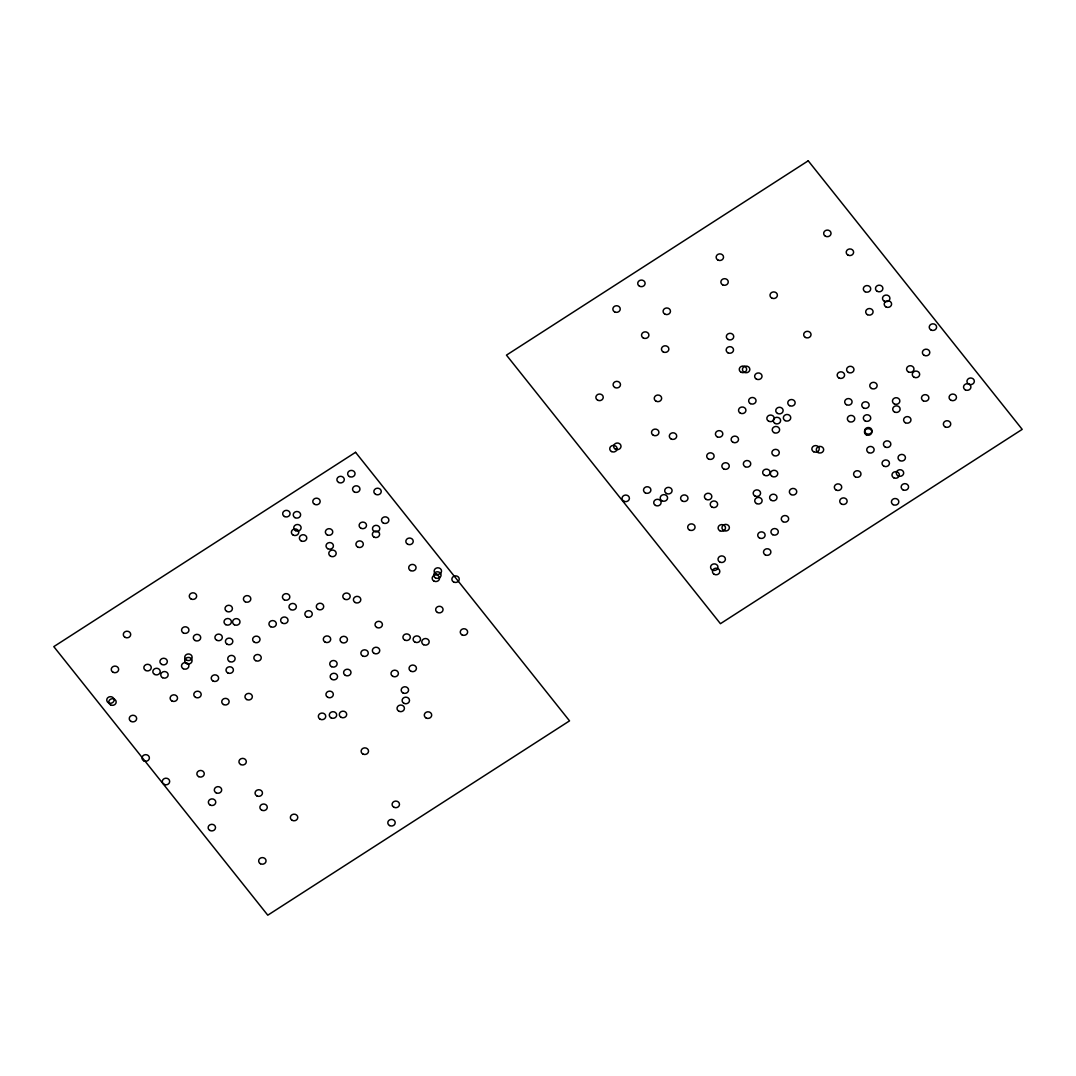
<?xml version="1.0" encoding="UTF-8"?>
<svg xmlns="http://www.w3.org/2000/svg" width="1076" height="1076" viewBox="0 0 1076 1076"><rect width="100%" height="100%" fill="white"/><g stroke="black" fill="none" stroke-linecap="round" stroke-linejoin="round"><path stroke-width="1.5" d="M355.564 452.31L53.8 646.636L267.776 915.192L569.54 720.866L355.564 452.31M808.224 160.808L506.46 355.134L720.436 623.69L1022.2 429.364L808.224 160.808M813.617 451.732A3.699 3.309 -2.5 0 0 819.253 448.934A3.699 3.309 -2.5 0 0 813.792 445.989A3.699 3.309 -2.5 0 0 813.617 451.732M643.287 337.985A3.699 3.309 -2.5 0 0 648.922 335.201A3.699 3.309 -2.5 0 0 643.461 332.255A3.699 3.309 -2.5 0 0 643.287 337.985M656.024 401.187A3.699 3.309 -2.5 0 0 661.659 398.402A3.699 3.309 -2.5 0 0 656.185 395.443A3.699 3.309 -2.5 0 0 656.024 401.187M614.625 311.892A3.699 3.309 -2.5 0 0 620.247 309.094A3.699 3.309 -2.5 0 0 614.786 306.149A3.699 3.309 -2.5 0 0 614.625 311.892M914.035 377.219A3.699 3.309 -2.5 0 0 919.671 374.435A3.699 3.309 -2.5 0 0 914.197 371.489A3.699 3.309 -2.5 0 0 914.035 377.219M744.215 372.269A3.699 3.309 -2.5 0 0 749.851 369.485A3.699 3.309 -2.5 0 0 744.377 366.526A3.699 3.309 -2.5 0 0 744.215 372.269M863.53 407.939A3.699 3.309 -2.5 0 0 869.152 405.154A3.699 3.309 -2.5 0 0 863.692 402.195A3.699 3.309 -2.5 0 0 863.53 407.939M883.813 466.137A3.699 3.309 -2.5 0 0 889.448 463.339A3.699 3.309 -2.5 0 0 883.974 460.394A3.699 3.309 -2.5 0 0 883.813 466.137M750.416 403.635A3.699 3.309 -2.5 0 0 756.051 400.837A3.699 3.309 -2.5 0 0 750.591 397.891A3.699 3.309 -2.5 0 0 750.416 403.635M623.798 501.187A3.699 3.309 -2.5 0 0 629.42 498.403A3.699 3.309 -2.5 0 0 623.959 495.458A3.699 3.309 -2.5 0 0 623.798 501.187M771.384 500.367A3.699 3.309 -2.5 0 0 777.02 497.569A3.699 3.309 -2.5 0 0 771.546 494.624A3.699 3.309 -2.5 0 0 771.384 500.367M773.644 455.498A3.699 3.309 -2.5 0 0 779.28 452.714A3.699 3.309 -2.5 0 0 773.819 449.755A3.699 3.309 -2.5 0 0 773.644 455.498M894.223 403.863A3.699 3.309 -2.5 0 0 899.859 401.066A3.699 3.309 -2.5 0 0 894.385 398.12A3.699 3.309 -2.5 0 0 894.223 403.863M905.346 422.733A3.699 3.309 -2.5 0 0 910.982 419.949A3.699 3.309 -2.5 0 0 905.521 417.004A3.699 3.309 -2.5 0 0 905.346 422.733M756.495 503.555A3.699 3.309 -2.5 0 0 762.131 500.757A3.699 3.309 -2.5 0 0 756.67 497.811A3.699 3.309 -2.5 0 0 756.495 503.555M893.726 477.784A3.699 3.309 -2.5 0 0 899.361 475A3.699 3.309 -2.5 0 0 893.9 472.055A3.699 3.309 -2.5 0 0 893.726 477.784M865.104 420.904A3.699 3.309 -2.5 0 0 870.74 418.12A3.699 3.309 -2.5 0 0 865.265 415.161A3.699 3.309 -2.5 0 0 865.104 420.904M719.777 562.049A3.699 3.309 -2.5 0 0 725.399 559.264A3.699 3.309 -2.5 0 0 719.938 556.319A3.699 3.309 -2.5 0 0 719.777 562.049M846.449 404.71A3.699 3.309 -2.5 0 0 852.084 401.926A3.699 3.309 -2.5 0 0 846.61 398.981A3.699 3.309 -2.5 0 0 846.449 404.71M756.415 379.102A3.699 3.309 -2.5 0 0 762.037 376.304A3.699 3.309 -2.5 0 0 756.576 373.359A3.699 3.309 -2.5 0 0 756.415 379.102M791.129 494.583A3.699 3.309 -2.5 0 0 796.751 491.799A3.699 3.309 -2.5 0 0 791.29 488.84A3.699 3.309 -2.5 0 0 791.129 494.583M825.427 236.222A3.699 3.309 -2.5 0 0 831.049 233.438A3.699 3.309 -2.5 0 0 825.588 230.493A3.699 3.309 -2.5 0 0 825.427 236.222M950.848 400.218A3.699 3.309 -2.5 0 0 956.47 397.434A3.699 3.309 -2.5 0 0 951.009 394.475A3.699 3.309 -2.5 0 0 950.848 400.218M865.091 291.731A3.699 3.309 -2.5 0 0 870.726 288.933A3.699 3.309 -2.5 0 0 865.252 285.987A3.699 3.309 -2.5 0 0 865.091 291.731M611.491 451.543A3.699 3.309 -2.5 0 0 617.113 448.759A3.699 3.309 -2.5 0 0 611.652 445.814A3.699 3.309 -2.5 0 0 611.491 451.543M663.233 351.946A3.699 3.309 -2.5 0 0 668.869 349.162A3.699 3.309 -2.5 0 0 663.394 346.203A3.699 3.309 -2.5 0 0 663.233 351.946M855.353 476.87A3.699 3.309 -2.5 0 0 860.988 474.072A3.699 3.309 -2.5 0 0 855.528 471.127A3.699 3.309 -2.5 0 0 855.353 476.87M923.262 400.797A3.699 3.309 -2.5 0 0 928.884 397.999A3.699 3.309 -2.5 0 0 923.423 395.053A3.699 3.309 -2.5 0 0 923.262 400.797M847.982 255.093A3.699 3.309 -2.5 0 0 853.618 252.309A3.699 3.309 -2.5 0 0 848.157 249.35A3.699 3.309 -2.5 0 0 847.982 255.093M614.867 387.495A3.699 3.309 -2.5 0 0 620.489 384.71A3.699 3.309 -2.5 0 0 615.028 381.751A3.699 3.309 -2.5 0 0 614.867 387.495M712.339 570.024A3.699 3.309 -2.5 0 0 717.974 567.227A3.699 3.309 -2.5 0 0 712.514 564.281A3.699 3.309 -2.5 0 0 712.339 570.024M838.944 377.972A3.699 3.309 -2.5 0 0 844.579 375.188A3.699 3.309 -2.5 0 0 839.105 372.229A3.699 3.309 -2.5 0 0 838.944 377.972M871.533 388.476A3.699 3.309 -2.5 0 0 877.155 385.692A3.699 3.309 -2.5 0 0 871.695 382.733A3.699 3.309 -2.5 0 0 871.533 388.476M689.434 530.011A3.699 3.309 -2.5 0 0 695.069 527.227A3.699 3.309 -2.5 0 0 689.608 524.281A3.699 3.309 -2.5 0 0 689.434 530.011M723.623 468.894A3.699 3.309 -2.5 0 0 729.259 466.11A3.699 3.309 -2.5 0 0 723.785 463.151A3.699 3.309 -2.5 0 0 723.623 468.894M639.494 286.216A3.699 3.309 -2.5 0 0 645.116 283.418A3.699 3.309 -2.5 0 0 639.655 280.473A3.699 3.309 -2.5 0 0 639.494 286.216M719.857 530.75A3.699 3.309 -2.5 0 0 725.493 527.953A3.699 3.309 -2.5 0 0 720.032 525.007A3.699 3.309 -2.5 0 0 719.857 530.75M759.495 538.013A3.699 3.309 -2.5 0 0 765.117 535.229A3.699 3.309 -2.5 0 0 759.656 532.27A3.699 3.309 -2.5 0 0 759.495 538.013M745.117 466.688A3.699 3.309 -2.5 0 0 750.752 463.904A3.699 3.309 -2.5 0 0 745.278 460.945A3.699 3.309 -2.5 0 0 745.117 466.688M789.528 405.652A3.699 3.309 -2.5 0 0 795.151 402.868A3.699 3.309 -2.5 0 0 789.69 399.922A3.699 3.309 -2.5 0 0 789.528 405.652M664.86 314.125A3.699 3.309 -2.5 0 0 670.482 311.327A3.699 3.309 -2.5 0 0 665.022 308.382A3.699 3.309 -2.5 0 0 664.86 314.125M682.359 501.066A3.699 3.309 -2.5 0 0 687.994 498.282A3.699 3.309 -2.5 0 0 682.534 495.337A3.699 3.309 -2.5 0 0 682.359 501.066M885.978 306.929A3.699 3.309 -2.5 0 0 891.6 304.131A3.699 3.309 -2.5 0 0 886.14 301.186A3.699 3.309 -2.5 0 0 885.978 306.929M775.002 423.446A3.699 3.309 -2.5 0 0 780.625 420.662A3.699 3.309 -2.5 0 0 775.164 417.703A3.699 3.309 -2.5 0 0 775.002 423.446M727.914 352.793A3.699 3.309 -2.5 0 0 733.536 350.009A3.699 3.309 -2.5 0 0 728.075 347.064A3.699 3.309 -2.5 0 0 727.914 352.793M653.293 435.255A3.699 3.309 -2.5 0 0 658.929 432.458A3.699 3.309 -2.5 0 0 653.455 429.512A3.699 3.309 -2.5 0 0 653.293 435.255M708.479 458.968A3.699 3.309 -2.5 0 0 714.114 456.184A3.699 3.309 -2.5 0 0 708.64 453.225A3.699 3.309 -2.5 0 0 708.479 458.968M866.382 433.668A3.699 3.309 -2.5 0 0 872.017 430.871A3.699 3.309 -2.5 0 0 866.543 427.925A3.699 3.309 -2.5 0 0 866.382 433.668M818.056 452.552A3.699 3.309 -2.5 0 0 823.678 449.768A3.699 3.309 -2.5 0 0 818.217 446.809A3.699 3.309 -2.5 0 0 818.056 452.552M706.192 499.412A3.699 3.309 -2.5 0 0 711.828 496.628A3.699 3.309 -2.5 0 0 706.367 493.669A3.699 3.309 -2.5 0 0 706.192 499.412M655.486 505.424A3.699 3.309 -2.5 0 0 661.108 502.64A3.699 3.309 -2.5 0 0 655.647 499.694A3.699 3.309 -2.5 0 0 655.486 505.424M785.117 420.622A3.699 3.309 -2.5 0 0 790.752 417.824A3.699 3.309 -2.5 0 0 785.292 414.879A3.699 3.309 -2.5 0 0 785.117 420.622M772.138 476.439A3.699 3.309 -2.5 0 0 777.773 473.642A3.699 3.309 -2.5 0 0 772.312 470.696A3.699 3.309 -2.5 0 0 772.138 476.439M894.492 411.987A3.699 3.309 -2.5 0 0 900.128 409.189A3.699 3.309 -2.5 0 0 894.667 406.244A3.699 3.309 -2.5 0 0 894.492 411.987M867.458 314.676A3.699 3.309 -2.5 0 0 873.093 311.892A3.699 3.309 -2.5 0 0 867.633 308.933A3.699 3.309 -2.5 0 0 867.458 314.676M924.163 355.336A3.699 3.309 -2.5 0 0 929.798 352.538A3.699 3.309 -2.5 0 0 924.324 349.592A3.699 3.309 -2.5 0 0 924.163 355.336M732.89 442.263A3.699 3.309 -2.5 0 0 738.526 439.465A3.699 3.309 -2.5 0 0 733.065 436.52A3.699 3.309 -2.5 0 0 732.89 442.263M836.106 490.037A3.699 3.309 -2.5 0 0 841.728 487.24A3.699 3.309 -2.5 0 0 836.267 484.294A3.699 3.309 -2.5 0 0 836.106 490.037M968.723 384.145A3.699 3.309 -2.5 0 0 974.345 381.361A3.699 3.309 -2.5 0 0 968.884 378.402A3.699 3.309 -2.5 0 0 968.723 384.145M898.057 475.848A3.699 3.309 -2.5 0 0 903.692 473.063A3.699 3.309 -2.5 0 0 898.218 470.118A3.699 3.309 -2.5 0 0 898.057 475.848M930.982 329.969A3.699 3.309 -2.5 0 0 936.618 327.185A3.699 3.309 -2.5 0 0 931.157 324.239A3.699 3.309 -2.5 0 0 930.982 329.969M908.346 371.879A3.699 3.309 -2.5 0 0 913.981 369.081A3.699 3.309 -2.5 0 0 908.507 366.136A3.699 3.309 -2.5 0 0 908.346 371.879M717.194 436.789A3.699 3.309 -2.5 0 0 722.816 433.991A3.699 3.309 -2.5 0 0 717.356 431.046A3.699 3.309 -2.5 0 0 717.194 436.789M848.372 372.444A3.699 3.309 -2.5 0 0 853.994 369.646A3.699 3.309 -2.5 0 0 848.534 366.701A3.699 3.309 -2.5 0 0 848.372 372.444M722.628 284.831A3.699 3.309 -2.5 0 0 728.264 282.033A3.699 3.309 -2.5 0 0 722.803 279.087A3.699 3.309 -2.5 0 0 722.628 284.831M893.188 504.671A3.699 3.309 -2.5 0 0 898.823 501.873A3.699 3.309 -2.5 0 0 893.349 498.928A3.699 3.309 -2.5 0 0 893.188 504.671M772.689 534.691A3.699 3.309 -2.5 0 0 778.311 531.907A3.699 3.309 -2.5 0 0 772.85 528.962A3.699 3.309 -2.5 0 0 772.689 534.691M728.116 339.465A3.699 3.309 -2.5 0 0 733.738 336.667A3.699 3.309 -2.5 0 0 728.277 333.721A3.699 3.309 -2.5 0 0 728.116 339.465M768.614 421.187A3.699 3.309 -2.5 0 0 774.236 418.403A3.699 3.309 -2.5 0 0 768.775 415.457A3.699 3.309 -2.5 0 0 768.614 421.187M666.474 493.507A3.699 3.309 -2.5 0 0 672.096 490.71A3.699 3.309 -2.5 0 0 666.636 487.764A3.699 3.309 -2.5 0 0 666.474 493.507M965.307 389.862A3.699 3.309 -2.5 0 0 970.929 387.078A3.699 3.309 -2.5 0 0 965.468 384.119A3.699 3.309 -2.5 0 0 965.307 389.862M805.426 337.447A3.699 3.309 -2.5 0 0 811.048 334.663A3.699 3.309 -2.5 0 0 805.588 331.717A3.699 3.309 -2.5 0 0 805.426 337.447M884.284 301.213A3.699 3.309 -2.5 0 0 889.919 298.415A3.699 3.309 -2.5 0 0 884.445 295.47A3.699 3.309 -2.5 0 0 884.284 301.213M740.315 413.144A3.699 3.309 -2.5 0 0 745.937 410.346A3.699 3.309 -2.5 0 0 740.476 407.4A3.699 3.309 -2.5 0 0 740.315 413.144M661.969 500.784A3.699 3.309 -2.5 0 0 667.591 498A3.699 3.309 -2.5 0 0 662.13 495.041A3.699 3.309 -2.5 0 0 661.969 500.784M754.962 496.036A3.699 3.309 -2.5 0 0 760.584 493.252A3.699 3.309 -2.5 0 0 755.123 490.293A3.699 3.309 -2.5 0 0 754.962 496.036M885.212 447.011A3.699 3.309 -2.5 0 0 890.847 444.227A3.699 3.309 -2.5 0 0 885.387 441.268A3.699 3.309 -2.5 0 0 885.212 447.011M773.994 432.619A3.699 3.309 -2.5 0 0 779.629 429.822A3.699 3.309 -2.5 0 0 774.155 426.876A3.699 3.309 -2.5 0 0 773.994 432.619M899.805 460.568A3.699 3.309 -2.5 0 0 905.441 457.771A3.699 3.309 -2.5 0 0 899.966 454.825A3.699 3.309 -2.5 0 0 899.805 460.568M671.088 438.941A3.699 3.309 -2.5 0 0 676.71 436.157A3.699 3.309 -2.5 0 0 671.249 433.198A3.699 3.309 -2.5 0 0 671.088 438.941M868.507 452.606A3.699 3.309 -2.5 0 0 874.142 449.808A3.699 3.309 -2.5 0 0 868.682 446.863A3.699 3.309 -2.5 0 0 868.507 452.606M771.761 298.065A3.699 3.309 -2.5 0 0 777.397 295.281A3.699 3.309 -2.5 0 0 771.936 292.322A3.699 3.309 -2.5 0 0 771.761 298.065M597.624 400.178A3.699 3.309 -2.5 0 0 603.246 397.394A3.699 3.309 -2.5 0 0 597.785 394.448A3.699 3.309 -2.5 0 0 597.624 400.178M723.745 530.535A3.699 3.309 -2.5 0 0 729.38 527.751A3.699 3.309 -2.5 0 0 723.906 524.792A3.699 3.309 -2.5 0 0 723.745 530.535M645.277 492.875A3.699 3.309 -2.5 0 0 650.899 490.091A3.699 3.309 -2.5 0 0 645.439 487.146A3.699 3.309 -2.5 0 0 645.277 492.875M849.139 421.563A3.699 3.309 -2.5 0 0 854.761 418.779A3.699 3.309 -2.5 0 0 849.3 415.82A3.699 3.309 -2.5 0 0 849.139 421.563M714.208 574.315A3.699 3.309 -2.5 0 0 719.831 571.531A3.699 3.309 -2.5 0 0 714.37 568.585A3.699 3.309 -2.5 0 0 714.208 574.315M615.391 449.176A3.699 3.309 -2.5 0 0 621.027 446.379A3.699 3.309 -2.5 0 0 615.566 443.433A3.699 3.309 -2.5 0 0 615.391 449.176M945.132 426.876A3.699 3.309 -2.5 0 0 950.754 424.092A3.699 3.309 -2.5 0 0 945.293 421.133A3.699 3.309 -2.5 0 0 945.132 426.876M777.518 413.426A3.699 3.309 -2.5 0 0 783.14 410.629A3.699 3.309 -2.5 0 0 777.679 407.683A3.699 3.309 -2.5 0 0 777.518 413.426M765.278 554.893A3.699 3.309 -2.5 0 0 770.9 552.109A3.699 3.309 -2.5 0 0 765.44 549.15A3.699 3.309 -2.5 0 0 765.278 554.893M841.499 504.039A3.699 3.309 -2.5 0 0 847.135 501.255A3.699 3.309 -2.5 0 0 841.674 498.296A3.699 3.309 -2.5 0 0 841.499 504.039M866.261 434.812A3.699 3.309 -2.5 0 0 871.883 432.027A3.699 3.309 -2.5 0 0 866.422 429.068A3.699 3.309 -2.5 0 0 866.261 434.812M783.032 521.699A3.699 3.309 -2.5 0 0 788.668 518.914A3.699 3.309 -2.5 0 0 783.193 515.955A3.699 3.309 -2.5 0 0 783.032 521.699M717.907 260.029A3.699 3.309 -2.5 0 0 723.543 257.231A3.699 3.309 -2.5 0 0 718.069 254.286A3.699 3.309 -2.5 0 0 717.907 260.029M712.003 507.132A3.699 3.309 -2.5 0 0 717.638 504.348A3.699 3.309 -2.5 0 0 712.164 501.389A3.699 3.309 -2.5 0 0 712.003 507.132M764.444 475.296A3.699 3.309 -2.5 0 0 770.08 472.512A3.699 3.309 -2.5 0 0 764.606 469.553A3.699 3.309 -2.5 0 0 764.444 475.296M877.249 291.327A3.699 3.309 -2.5 0 0 882.885 288.543A3.699 3.309 -2.5 0 0 877.411 285.597A3.699 3.309 -2.5 0 0 877.249 291.327M741.028 372.202A3.699 3.309 -2.5 0 0 746.65 369.404A3.699 3.309 -2.5 0 0 741.189 366.459A3.699 3.309 -2.5 0 0 741.028 372.202M902.939 489.809A3.699 3.309 -2.5 0 0 908.574 487.011A3.699 3.309 -2.5 0 0 903.1 484.065A3.699 3.309 -2.5 0 0 902.939 489.809M292.134 820.315A3.699 3.309 -2.5 0 0 297.77 817.531A3.699 3.309 -2.5 0 0 292.309 814.572A3.699 3.309 -2.5 0 0 292.134 820.315M362.894 754.02A3.699 3.309 -2.5 0 0 368.53 751.236A3.699 3.309 -2.5 0 0 363.056 748.277A3.699 3.309 -2.5 0 0 362.894 754.02M216.693 640.26A3.699 3.309 -2.5 0 0 222.315 637.463A3.699 3.309 -2.5 0 0 216.854 634.517A3.699 3.309 -2.5 0 0 216.693 640.26M293.156 535.081A3.699 3.309 -2.5 0 0 298.778 532.297A3.699 3.309 -2.5 0 0 293.318 529.338A3.699 3.309 -2.5 0 0 293.156 535.081M295.496 530.643A3.699 3.309 -2.5 0 0 301.119 527.859A3.699 3.309 -2.5 0 0 295.658 524.9A3.699 3.309 -2.5 0 0 295.496 530.643M318.092 609.393A3.699 3.309 -2.5 0 0 323.715 606.595A3.699 3.309 -2.5 0 0 318.254 603.649A3.699 3.309 -2.5 0 0 318.092 609.393M331.933 679.413A3.699 3.309 -2.5 0 0 337.555 676.629A3.699 3.309 -2.5 0 0 332.094 673.684A3.699 3.309 -2.5 0 0 331.933 679.413M260.432 863.746A3.699 3.309 -2.5 0 0 266.054 860.961A3.699 3.309 -2.5 0 0 260.594 858.002A3.699 3.309 -2.5 0 0 260.432 863.746M210.129 805.036A3.699 3.309 -2.5 0 0 215.765 802.239A3.699 3.309 -2.5 0 0 210.304 799.293A3.699 3.309 -2.5 0 0 210.129 805.036M338.671 482.465A3.699 3.309 -2.5 0 0 344.293 479.667A3.699 3.309 -2.5 0 0 338.832 476.722A3.699 3.309 -2.5 0 0 338.671 482.465M195.563 697.356A3.699 3.309 -2.5 0 0 201.199 694.571A3.699 3.309 -2.5 0 0 195.724 691.612A3.699 3.309 -2.5 0 0 195.563 697.356M330.561 556.225A3.699 3.309 -2.5 0 0 336.196 553.441A3.699 3.309 -2.5 0 0 330.722 550.482A3.699 3.309 -2.5 0 0 330.561 556.225M212.994 681A3.699 3.309 -2.5 0 0 218.63 678.203A3.699 3.309 -2.5 0 0 213.169 675.257A3.699 3.309 -2.5 0 0 212.994 681M403.89 703.314A3.699 3.309 -2.5 0 0 409.512 700.516A3.699 3.309 -2.5 0 0 404.051 697.571A3.699 3.309 -2.5 0 0 403.89 703.314M362.639 655.97A3.699 3.309 -2.5 0 0 368.261 653.172A3.699 3.309 -2.5 0 0 362.8 650.227A3.699 3.309 -2.5 0 0 362.639 655.97M226.794 611.424A3.699 3.309 -2.5 0 0 232.416 608.639A3.699 3.309 -2.5 0 0 226.955 605.68A3.699 3.309 -2.5 0 0 226.794 611.424M290.735 609.581A3.699 3.309 -2.5 0 0 296.371 606.797A3.699 3.309 -2.5 0 0 290.91 603.851A3.699 3.309 -2.5 0 0 290.735 609.581M229.497 661.552A3.699 3.309 -2.5 0 0 235.119 658.754A3.699 3.309 -2.5 0 0 229.659 655.809A3.699 3.309 -2.5 0 0 229.497 661.552M331.516 666.663A3.699 3.309 -2.5 0 0 337.138 663.879A3.699 3.309 -2.5 0 0 331.677 660.92A3.699 3.309 -2.5 0 0 331.516 666.663M389.566 825.561A3.699 3.309 -2.5 0 0 395.201 822.763A3.699 3.309 -2.5 0 0 389.727 819.818A3.699 3.309 -2.5 0 0 389.566 825.561M345.369 675.378A3.699 3.309 -2.5 0 0 351.005 672.594A3.699 3.309 -2.5 0 0 345.544 669.635A3.699 3.309 -2.5 0 0 345.369 675.378M404.697 640.059A3.699 3.309 -2.5 0 0 410.319 637.261A3.699 3.309 -2.5 0 0 404.858 634.315A3.699 3.309 -2.5 0 0 404.697 640.059M327.131 534.826A3.699 3.309 -2.5 0 0 332.766 532.028A3.699 3.309 -2.5 0 0 327.306 529.083A3.699 3.309 -2.5 0 0 327.131 534.826M341.818 642.48A3.699 3.309 -2.5 0 0 347.454 639.682A3.699 3.309 -2.5 0 0 341.98 636.736A3.699 3.309 -2.5 0 0 341.818 642.48M402.949 692.917A3.699 3.309 -2.5 0 0 408.571 690.12A3.699 3.309 -2.5 0 0 403.11 687.174A3.699 3.309 -2.5 0 0 402.949 692.917M110.546 704.874A3.699 3.309 -2.5 0 0 116.181 702.09A3.699 3.309 -2.5 0 0 110.707 699.131A3.699 3.309 -2.5 0 0 110.546 704.874M246.713 699.534A3.699 3.309 -2.5 0 0 252.349 696.75A3.699 3.309 -2.5 0 0 246.888 693.805A3.699 3.309 -2.5 0 0 246.713 699.534M183.27 668.721A3.699 3.309 -2.5 0 0 188.905 665.923A3.699 3.309 -2.5 0 0 183.445 662.977A3.699 3.309 -2.5 0 0 183.27 668.721M186.511 660.113A3.699 3.309 -2.5 0 0 192.133 657.315A3.699 3.309 -2.5 0 0 186.673 654.369A3.699 3.309 -2.5 0 0 186.511 660.113M327.79 548.72A3.699 3.309 -2.5 0 0 333.425 545.935A3.699 3.309 -2.5 0 0 327.951 542.976A3.699 3.309 -2.5 0 0 327.79 548.72M131.03 721.418A3.699 3.309 -2.5 0 0 136.652 718.62A3.699 3.309 -2.5 0 0 131.191 715.674A3.699 3.309 -2.5 0 0 131.03 721.418M223.499 704.524A3.699 3.309 -2.5 0 0 229.134 701.727A3.699 3.309 -2.5 0 0 223.674 698.781A3.699 3.309 -2.5 0 0 223.499 704.524M245.194 601.766A3.699 3.309 -2.5 0 0 250.829 598.982A3.699 3.309 -2.5 0 0 245.355 596.023A3.699 3.309 -2.5 0 0 245.194 601.766M375.632 494.355A3.699 3.309 -2.5 0 0 381.254 491.557A3.699 3.309 -2.5 0 0 375.793 488.612A3.699 3.309 -2.5 0 0 375.632 494.355M410.454 570.549A3.699 3.309 -2.5 0 0 416.076 567.765A3.699 3.309 -2.5 0 0 410.615 564.819A3.699 3.309 -2.5 0 0 410.454 570.549M234.366 624.766A3.699 3.309 -2.5 0 0 240.002 621.968A3.699 3.309 -2.5 0 0 234.528 619.023A3.699 3.309 -2.5 0 0 234.366 624.766M301.159 540.878A3.699 3.309 -2.5 0 0 306.794 538.094A3.699 3.309 -2.5 0 0 301.334 535.135A3.699 3.309 -2.5 0 0 301.159 540.878M191.03 598.955A3.699 3.309 -2.5 0 0 196.666 596.171A3.699 3.309 -2.5 0 0 191.192 593.226A3.699 3.309 -2.5 0 0 191.03 598.955M355.174 602.506A3.699 3.309 -2.5 0 0 360.81 599.722A3.699 3.309 -2.5 0 0 355.349 596.763A3.699 3.309 -2.5 0 0 355.174 602.506M435.915 573.938A3.699 3.309 -2.5 0 0 441.537 571.141A3.699 3.309 -2.5 0 0 436.076 568.195A3.699 3.309 -2.5 0 0 435.915 573.938M437.421 612.432A3.699 3.309 -2.5 0 0 443.056 609.648A3.699 3.309 -2.5 0 0 437.582 606.703A3.699 3.309 -2.5 0 0 437.421 612.432M255.617 660.637A3.699 3.309 -2.5 0 0 261.253 657.853A3.699 3.309 -2.5 0 0 255.779 654.907A3.699 3.309 -2.5 0 0 255.617 660.637M186.444 663.556A3.699 3.309 -2.5 0 0 192.079 660.772A3.699 3.309 -2.5 0 0 186.619 657.826A3.699 3.309 -2.5 0 0 186.444 663.556M331.058 717.853A3.699 3.309 -2.5 0 0 336.694 715.056A3.699 3.309 -2.5 0 0 331.22 712.11A3.699 3.309 -2.5 0 0 331.058 717.853M227.197 644.268A3.699 3.309 -2.5 0 0 232.833 641.471A3.699 3.309 -2.5 0 0 227.359 638.525A3.699 3.309 -2.5 0 0 227.197 644.268M183.324 632.93A3.699 3.309 -2.5 0 0 188.946 630.146A3.699 3.309 -2.5 0 0 183.485 627.2A3.699 3.309 -2.5 0 0 183.324 632.93M282.41 623.152A3.699 3.309 -2.5 0 0 288.032 620.368A3.699 3.309 -2.5 0 0 282.571 617.409A3.699 3.309 -2.5 0 0 282.41 623.152M349.418 476.56A3.699 3.309 -2.5 0 0 355.053 473.776A3.699 3.309 -2.5 0 0 349.579 470.817A3.699 3.309 -2.5 0 0 349.418 476.56M453.628 582.008A3.699 3.309 -2.5 0 0 459.25 579.224A3.699 3.309 -2.5 0 0 453.79 576.279A3.699 3.309 -2.5 0 0 453.628 582.008M294.999 517.65A3.699 3.309 -2.5 0 0 300.634 514.866A3.699 3.309 -2.5 0 0 295.16 511.92A3.699 3.309 -2.5 0 0 294.999 517.65M374.004 537.112A3.699 3.309 -2.5 0 0 379.626 534.328A3.699 3.309 -2.5 0 0 374.166 531.383A3.699 3.309 -2.5 0 1 374.34 525.747A3.699 3.309 -2.5 0 1 379.801 528.706A3.699 3.309 -2.5 0 1 374.179 531.49A3.699 3.309 -2.5 0 0 374.004 537.112M320.11 719.212A3.699 3.309 -2.5 0 0 325.746 716.414A3.699 3.309 -2.5 0 0 320.285 713.469A3.699 3.309 -2.5 0 0 320.11 719.212M374.125 653.388A3.699 3.309 -2.5 0 0 379.747 650.603A3.699 3.309 -2.5 0 0 374.287 647.658A3.699 3.309 -2.5 0 0 374.125 653.388M143.767 760.813A3.699 3.309 -2.5 0 0 149.389 758.029A3.699 3.309 -2.5 0 0 143.928 755.07A3.699 3.309 -2.5 0 0 143.767 760.813M164.063 784.35A3.699 3.309 -2.5 0 0 169.685 781.553A3.699 3.309 -2.5 0 0 164.224 778.607A3.699 3.309 -2.5 0 0 164.063 784.35M383.258 523.003A3.699 3.309 -2.5 0 0 388.88 520.219A3.699 3.309 -2.5 0 0 383.419 517.26A3.699 3.309 -2.5 0 0 383.258 523.003M376.775 627.456A3.699 3.309 -2.5 0 0 382.41 624.672A3.699 3.309 -2.5 0 0 376.95 621.726A3.699 3.309 -2.5 0 0 376.775 627.456M154.594 674.437A3.699 3.309 -2.5 0 0 160.23 671.653A3.699 3.309 -2.5 0 0 154.756 668.694A3.699 3.309 -2.5 0 0 154.594 674.437M145.623 670.456A3.699 3.309 -2.5 0 0 151.259 667.658A3.699 3.309 -2.5 0 0 145.785 664.712A3.699 3.309 -2.5 0 0 145.623 670.456M195.079 640.502A3.699 3.309 -2.5 0 0 200.714 637.705A3.699 3.309 -2.5 0 0 195.254 634.759A3.699 3.309 -2.5 0 0 195.079 640.502M327.709 697.288A3.699 3.309 -2.5 0 0 333.331 694.491A3.699 3.309 -2.5 0 0 327.871 691.545A3.699 3.309 -2.5 0 0 327.709 697.288M171.891 700.974A3.699 3.309 -2.5 0 0 177.527 698.176A3.699 3.309 -2.5 0 0 172.066 695.231A3.699 3.309 -2.5 0 0 171.891 700.974M256.828 795.89A3.699 3.309 -2.5 0 0 262.463 793.106A3.699 3.309 -2.5 0 0 256.989 790.147A3.699 3.309 -2.5 0 0 256.828 795.89M435.457 577.933A3.699 3.309 -2.5 0 0 441.079 575.149A3.699 3.309 -2.5 0 0 435.619 572.19A3.699 3.309 -2.5 0 0 435.457 577.933M433.937 581.08A3.699 3.309 -2.5 0 0 439.573 578.283A3.699 3.309 -2.5 0 0 434.099 575.337A3.699 3.309 -2.5 0 0 433.937 581.08M284.454 516.507A3.699 3.309 -2.5 0 0 290.076 513.723A3.699 3.309 -2.5 0 0 284.615 510.764A3.699 3.309 -2.5 0 0 284.454 516.507M341.065 717.302A3.699 3.309 -2.5 0 0 346.701 714.518A3.699 3.309 -2.5 0 0 341.24 711.572A3.699 3.309 -2.5 0 0 341.065 717.302M423.54 644.685A3.699 3.309 -2.5 0 0 429.176 641.888A3.699 3.309 -2.5 0 0 423.702 638.942A3.699 3.309 -2.5 0 0 423.54 644.685M314.555 504.321A3.699 3.309 -2.5 0 0 320.177 501.524A3.699 3.309 -2.5 0 0 314.717 498.578A3.699 3.309 -2.5 0 0 314.555 504.321M426.069 717.961A3.699 3.309 -2.5 0 0 431.705 715.177A3.699 3.309 -2.5 0 0 426.23 712.218A3.699 3.309 -2.5 0 0 426.069 717.961M261.643 810.147A3.699 3.309 -2.5 0 0 267.278 807.363A3.699 3.309 -2.5 0 0 261.818 804.418A3.699 3.309 -2.5 0 0 261.643 810.147M344.576 599.184A3.699 3.309 -2.5 0 0 350.198 596.4A3.699 3.309 -2.5 0 0 344.737 593.441A3.699 3.309 -2.5 0 0 344.576 599.184M216.074 792.797A3.699 3.309 -2.5 0 0 221.696 789.999A3.699 3.309 -2.5 0 0 216.236 787.054A3.699 3.309 -2.5 0 0 216.074 792.797M392.78 676.333A3.699 3.309 -2.5 0 0 398.402 673.536A3.699 3.309 -2.5 0 0 392.942 670.59A3.699 3.309 -2.5 0 0 392.78 676.333M414.879 642.063A3.699 3.309 -2.5 0 0 420.514 639.265A3.699 3.309 -2.5 0 0 415.054 636.32A3.699 3.309 -2.5 0 0 414.879 642.063M125.085 637.355A3.699 3.309 -2.5 0 0 130.707 634.558A3.699 3.309 -2.5 0 0 125.246 631.612A3.699 3.309 -2.5 0 0 125.085 637.355M398.806 711.196A3.699 3.309 -2.5 0 0 404.428 708.398A3.699 3.309 -2.5 0 0 398.967 705.452A3.699 3.309 -2.5 0 0 398.806 711.196M240.688 764.525A3.699 3.309 -2.5 0 0 246.323 761.741A3.699 3.309 -2.5 0 0 240.863 758.795A3.699 3.309 -2.5 0 0 240.688 764.525M209.901 830.457A3.699 3.309 -2.5 0 0 215.523 827.673A3.699 3.309 -2.5 0 0 210.062 824.727A3.699 3.309 -2.5 0 0 209.901 830.457M113.02 672.244A3.699 3.309 -2.5 0 0 118.656 669.46A3.699 3.309 -2.5 0 0 113.195 666.501A3.699 3.309 -2.5 0 0 113.02 672.244M254.407 642.278A3.699 3.309 -2.5 0 0 260.029 639.48A3.699 3.309 -2.5 0 0 254.568 636.535A3.699 3.309 -2.5 0 0 254.407 642.278M227.776 672.904A3.699 3.309 -2.5 0 0 233.398 670.106A3.699 3.309 -2.5 0 0 227.937 667.16A3.699 3.309 -2.5 0 0 227.776 672.904M108.515 702.816A3.699 3.309 -2.5 0 0 114.137 700.019A3.699 3.309 -2.5 0 0 108.676 697.073A3.699 3.309 -2.5 0 0 108.515 702.816M357.689 547.052A3.699 3.309 -2.5 0 0 363.311 544.254A3.699 3.309 -2.5 0 0 357.851 541.309A3.699 3.309 -2.5 0 0 357.689 547.052M354.327 491.947A3.699 3.309 -2.5 0 0 359.962 489.163A3.699 3.309 -2.5 0 0 354.502 486.204A3.699 3.309 -2.5 0 0 354.327 491.947M462.021 634.88A3.699 3.309 -2.5 0 0 467.643 632.096A3.699 3.309 -2.5 0 0 462.182 629.151A3.699 3.309 -2.5 0 0 462.021 634.88M198.643 776.616A3.699 3.309 -2.5 0 0 204.265 773.832A3.699 3.309 -2.5 0 0 198.804 770.873A3.699 3.309 -2.5 0 0 198.643 776.616M325.073 642.09A3.699 3.309 -2.5 0 0 330.709 639.305A3.699 3.309 -2.5 0 0 325.248 636.346A3.699 3.309 -2.5 0 0 325.073 642.09M270.708 626.73A3.699 3.309 -2.5 0 0 276.33 623.945A3.699 3.309 -2.5 0 0 270.87 620.986A3.699 3.309 -2.5 0 0 270.708 626.73M393.856 807.229A3.699 3.309 -2.5 0 0 399.492 804.445A3.699 3.309 -2.5 0 0 394.031 801.486A3.699 3.309 -2.5 0 0 393.856 807.229M225.772 624.658A3.699 3.309 -2.5 0 0 231.407 621.874A3.699 3.309 -2.5 0 0 225.947 618.929A3.699 3.309 -2.5 0 0 225.772 624.658M284.199 599.789A3.699 3.309 -2.5 0 0 289.834 596.992A3.699 3.309 -2.5 0 0 284.36 594.046A3.699 3.309 -2.5 0 0 284.199 599.789M161.696 664.417A3.699 3.309 -2.5 0 0 167.331 661.632A3.699 3.309 -2.5 0 0 161.857 658.673A3.699 3.309 -2.5 0 0 161.696 664.417M407.602 544.2A3.699 3.309 -2.5 0 0 413.238 541.416A3.699 3.309 -2.5 0 0 407.764 538.457A3.699 3.309 -2.5 0 0 407.602 544.2M162.53 677.692A3.699 3.309 -2.5 0 0 168.165 674.894A3.699 3.309 -2.5 0 0 162.705 671.949A3.699 3.309 -2.5 0 0 162.53 677.692M360.877 528.222A3.699 3.309 -2.5 0 0 366.512 525.438A3.699 3.309 -2.5 0 0 361.052 522.492A3.699 3.309 -2.5 0 0 360.877 528.222M306.633 616.844A3.699 3.309 -2.5 0 0 312.269 614.046A3.699 3.309 -2.5 0 0 306.794 611.101A3.699 3.309 -2.5 0 0 306.633 616.844M410.803 671.195A3.699 3.309 -2.5 0 0 416.439 668.411A3.699 3.309 -2.5 0 0 410.965 665.466A3.699 3.309 -2.5 0 0 410.803 671.195"/></g></svg>
